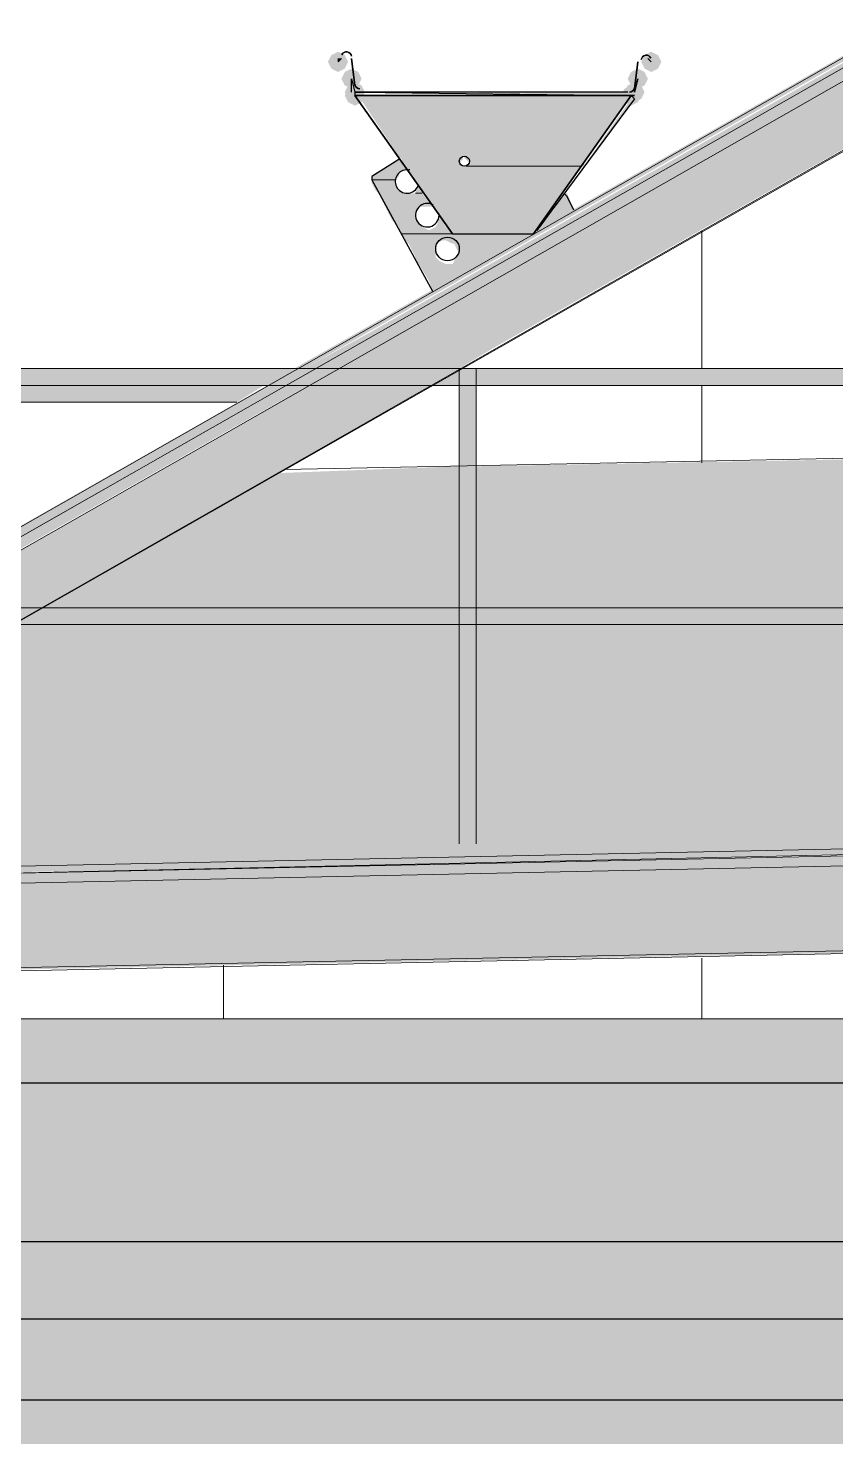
# Model space of a CAD drawing. Header units: millimetres. Extents: x -11345 to 411485, y -9810 to 73012.
# Drawn here: x 353443 to 354458, y 43942 to 45711 of the extents above; entities that cross this region are included whole.
import ezdxf

# ---------------------------------------------------------------- set-up
doc = ezdxf.new("R2010")
doc.units = ezdxf.units.MM
for name, color, linetype, true_color in [('PDF _Антураж', 7, 'Continuous', 0xb7c0ca), ('PDF _Крыша', 9, 'Continuous', 0x808080), ('PDF _Обобщенные модели', 7, 'Continuous', 0xb5bcbf), ('PDF _Ограждение', 7, 'Continuous', 0x7f7f7f), ('PDF _Стены штриховка поверхности', 7, 'Continuous', 0xcacbcc)]:
    doc.layers.add(name, color=color, linetype=linetype, true_color=true_color)
doc.layers.add('PDF _Крыша штриховка', color=7, linetype='Continuous')
doc.layers.add('PDF _Линии', color=7, linetype='Continuous')

msp = doc.modelspace()

# ---------------------------------------------------------------- hatches: boundary and pattern name
at = {"layer": 'PDF _Антураж', "transparency": 33554687}
h = msp.add_hatch(color=256, dxfattribs=at)
h.paths.add_polyline_path([(352523.9372, 44708.13271), (352583.19974, 44602.30675), (352583.19974, 44598.07371), (352587.43278, 44598.07371), (352587.43278, 44602.30675), (352528.17024, 44708.13271), (352536.63632, 44695.4336), (352583.19974, 44610.77283), (352587.43278, 44602.30675), (352595.89885, 44610.77283), (352595.89885, 44598.07371), (352604.36493, 44602.30675), (352612.83101, 44585.3746), (352727.12304, 44568.44245), (352727.12304, 44564.20941), (352722.89, 44564.20941), (352828.71596, 44547.27725), (352744.0552, 44559.97637), (352722.89, 44564.20941), (352718.65697, 44559.97637), (352799.08469, 44547.27725), (352816.01685, 44543.04422), (352841.41508, 44538.81118), (352845.64812, 44543.04422), (352875.27938, 44475.3156), (352879.51242, 44466.84953), (352900.67761, 44428.75218), (352909.14369, 44411.82003), (352913.37673, 44403.35395), (352917.60977, 44411.82003), (352917.60977, 44441.4513), (352913.37673, 44458.38345), (352909.14369, 44466.84953), (352904.91065, 44475.3156), (352921.84281, 44475.3156), (352921.84281, 44458.38345), (352943.008, 44416.05307), (352943.008, 44411.82003), (352972.63927, 44382.18876), (352989.57142, 44373.72268), (353027.66877, 44373.72268), (353040.36788, 44382.18876), (353069.99915, 44411.82003), (353069.99915, 44416.05307), (353091.16434, 44458.38345), (353095.39738, 44466.84953), (353095.39738, 44475.3156), (353116.56257, 44475.3156), (353108.09649, 44449.91737), (353103.86346, 44441.4513), (353103.86346, 44407.58699), (353108.09649, 44411.82003), (353116.56257, 44428.75218), (353125.02865, 44449.91737), (353133.49472, 44462.61649), (353137.72776, 44475.3156), (353167.35903, 44530.3451), (353171.59207, 44530.3451), (353171.59207, 44521.87902), (353188.52422, 44521.87902), (353285.8841, 44526.11206), (356680.78086, 44593.84068), (356680.78086, 44598.07371), (356617.28528, 44593.84068), (356566.48882, 44593.84068), (355302.97462, 44568.63341), (356680.78086, 44598.07371), (356680.78086, 44703.89967), (355872.27054, 44686.96752), (354791.99915, 44664.95572), (356680.78086, 44703.89967), (356680.78086, 44720.83183), (356096.62157, 44708.13271), (356045.82511, 44703.89967), (353171.59207, 44644.63714), (353235.08764, 44648.87017), (353561.0316, 44653.10321), (356680.78086, 44720.83183), (356680.78086, 45216.09731), (356621.51832, 45216.09731), (356409.86641, 45211.86427), (356409.86641, 44720.89695), (356405.63337, 44720.83183), (356392.93425, 44720.83183), (356392.93425, 44962.11501), (355211.91655, 44962.11501), (355211.91655, 44697.39791), (355194.9844, 44697.03032), (355194.9844, 44962.11501), (354005.50062, 44962.11501), (354005.50062, 44686.96752), (353984.33543, 44686.96752), (353984.33543, 44962.11501), (353425.57437, 44962.11501), (352943.008, 44686.96752), (352921.84281, 44674.2684), (352863.89966, 44645.29683), (352849.88115, 44674.2684), (352845.64812, 44674.2684), (352824.48292, 44678.50144), (352741.0316, 44692.41), (352744.0552, 44695.4336), (352769.45343, 44708.13271), (352760.98735, 44716.59879), (352705.95785, 44818.19171), (352528.17024, 44716.59879), (352523.9372, 44712.36575), (352511.23809, 44708.13271), (352511.23809, 44699.66663), (352515.47113, 44695.4336), (352515.47113, 44691.20056), (352523.9372, 44695.4336), (352528.17024, 44699.66663), (352523.9372, 44699.66663)])
h.paths.add_polyline_path([(352727.12304, 44695.4336), (352731.35608, 44694.02258), (352646.69531, 44708.13271), (352636.34789, 44710.01406), (352655.16139, 44708.13271)], flags=0)
h.paths.add_polyline_path([(352626.85295, 44689.87773), (352752.52127, 44670.03537), (352760.98735, 44665.80233)], flags=0)
h.paths.add_polyline_path([(352972.63927, 44509.17991), (352976.87231, 44509.17991), (352983.92737, 44507.7689)], flags=0)
h.paths.add_polyline_path([(352959.94015, 44513.41295), (352943.008, 44517.64599), (352947.24104, 44517.64599)], flags=0)
h.paths.add_polyline_path([(352930.30888, 44526.11206), (352921.84281, 44530.3451), (352913.37673, 44543.04422), (352926.07584, 44530.3451)], flags=0)
h.paths.add_polyline_path([(353103.86346, 44543.04422), (353150.42688, 44644.63714), (353167.35903, 44674.2684)], flags=0)
h.paths.add_polyline_path([(353054.88115, 44511.59879), (353069.99915, 44517.64599), (353074.23219, 44517.64599), (353091.16434, 44526.11206), (353095.39738, 44530.3451), (353108.09649, 44543.04422), (353095.39738, 44526.11206), (353065.76611, 44513.41295)], flags=0)
for points in [[(355194.9844, 44983.2802), (355194.9844, 45186.46604), (354919.83691, 45177.99997), (354005.50062, 45161.06781), (354005.50062, 44983.2802)], [(353984.33543, 44983.2802), (353984.33543, 45161.06781), (353759.9844, 45152.60174), (353459.43868, 44983.2802)]]:
    msp.add_hatch(color=256, dxfattribs=at).paths.add_polyline_path(points)
at = {"layer": 'PDF _Крыша', "transparency": 33554559}
msp.add_hatch(color=256, dxfattribs=at).paths.add_polyline_path([(356680.78086, 44466.84953), (353133.49472, 44466.84953), (353103.86346, 44407.58699), (353108.09649, 44403.35395), (353108.09649, 44399.12091), (353103.86346, 44386.4218), (356680.78086, 44386.4218)])
at = {"layer": 'PDF _Линии', "transparency": 33554559}
for points in [[(353844.64517, 45669.03242), (353840.41213, 45677.49849), (353831.94605, 45681.73153), (353823.47997, 45677.49849), (353819.24694, 45669.03242), (353823.47997, 45660.56634), (353831.94605, 45656.3333), (353840.41213, 45660.56634)], [(354238.31773, 45669.03242), (354234.08469, 45677.49849), (354225.61862, 45681.73153), (354217.15254, 45677.49849), (354212.9195, 45669.03242), (354217.15254, 45660.56634), (354225.61862, 45656.3333), (354234.08469, 45660.56634)], [(353861.57732, 45647.86722), (353857.34428, 45656.3333), (353848.8782, 45660.56634), (353840.41213, 45656.3333), (353836.17909, 45647.86722), (353840.41213, 45639.40115), (353848.8782, 45635.16811), (353857.34428, 45639.40115)], [(354221.38558, 45647.86722), (354217.15254, 45656.3333), (354208.68646, 45660.56634), (354200.22039, 45656.3333), (354195.98735, 45647.86722), (354200.22039, 45639.40115), (354208.68646, 45635.16811), (354217.15254, 45639.40115)], [(353865.81036, 45630.93507), (353861.57732, 45639.40115), (353853.11124, 45643.63419), (353844.64517, 45639.40115), (353840.41213, 45630.93507), (353844.64517, 45622.46899), (353853.11124, 45618.23596), (353861.57732, 45622.46899)], [(353865.81036, 45630.93507), (353861.57732, 45639.40115), (353853.11124, 45643.63419), (353844.64517, 45639.40115), (353840.41213, 45630.93507), (353844.64517, 45622.46899), (353853.11124, 45618.23596), (353861.57732, 45622.46899)], [(353865.81036, 45630.93507), (353861.57732, 45639.40115), (353853.11124, 45643.63419), (353844.64517, 45639.40115), (353840.41213, 45630.93507), (353844.64517, 45622.46899), (353853.11124, 45618.23596), (353861.57732, 45622.46899)], [(353865.81036, 45630.93507), (353861.57732, 45639.40115), (353853.11124, 45643.63419), (353844.64517, 45639.40115), (353840.41213, 45630.93507), (353844.64517, 45622.46899), (353853.11124, 45618.23596), (353861.57732, 45622.46899)], [(353865.81036, 45630.93507), (353861.57732, 45639.40115), (353853.11124, 45643.63419), (353844.64517, 45639.40115), (353840.41213, 45630.93507), (353844.64517, 45622.46899), (353853.11124, 45618.23596), (353861.57732, 45622.46899)], [(353865.81036, 45630.93507), (353861.57732, 45639.40115), (353853.11124, 45643.63419), (353844.64517, 45639.40115), (353840.41213, 45630.93507), (353844.64517, 45622.46899), (353853.11124, 45618.23596), (353861.57732, 45622.46899)], [(353865.81036, 45630.93507), (353861.57732, 45639.40115), (353853.11124, 45643.63419), (353844.64517, 45639.40115), (353840.41213, 45630.93507), (353844.64517, 45622.46899), (353853.11124, 45618.23596), (353861.57732, 45622.46899)], [(353865.81036, 45626.70203), (353861.57732, 45635.16811), (353853.11124, 45639.40115), (353844.64517, 45635.16811), (353840.41213, 45626.70203), (353844.64517, 45618.23596), (353853.11124, 45614.00292), (353861.57732, 45618.23596)], [(354212.9195, 45626.70203), (354208.68646, 45635.16811), (354200.22039, 45639.40115), (354191.75431, 45635.16811), (354187.52127, 45626.70203), (354191.75431, 45618.23596), (354200.22039, 45614.00292), (354208.68646, 45618.23596)], [(354217.15254, 45630.93507), (354212.9195, 45639.40115), (354204.45343, 45643.63419), (354195.98735, 45639.40115), (354191.75431, 45630.93507), (354195.98735, 45622.46899), (354204.45343, 45618.23596), (354212.9195, 45622.46899)], [(354217.15254, 45630.93507), (354212.9195, 45639.40115), (354204.45343, 45643.63419), (354195.98735, 45639.40115), (354191.75431, 45630.93507), (354195.98735, 45622.46899), (354204.45343, 45618.23596), (354212.9195, 45622.46899)], [(354217.15254, 45630.93507), (354212.9195, 45639.40115), (354204.45343, 45643.63419), (354195.98735, 45639.40115), (354191.75431, 45630.93507), (354195.98735, 45622.46899), (354204.45343, 45618.23596), (354212.9195, 45622.46899)], [(354217.15254, 45630.93507), (354212.9195, 45639.40115), (354204.45343, 45643.63419), (354195.98735, 45639.40115), (354191.75431, 45630.93507), (354195.98735, 45622.46899), (354204.45343, 45618.23596), (354212.9195, 45622.46899)], [(354217.15254, 45630.93507), (354212.9195, 45639.40115), (354204.45343, 45643.63419), (354195.98735, 45639.40115), (354191.75431, 45630.93507), (354195.98735, 45622.46899), (354204.45343, 45618.23596), (354212.9195, 45622.46899)], [(354217.15254, 45630.93507), (354212.9195, 45639.40115), (354204.45343, 45643.63419), (354195.98735, 45639.40115), (354191.75431, 45630.93507), (354195.98735, 45622.46899), (354204.45343, 45618.23596), (354212.9195, 45622.46899)], [(353988.56847, 45453.14746), (353984.33543, 45461.61354), (353975.86936, 45465.84658), (353967.40328, 45461.61354), (353963.17024, 45453.14746), (353967.40328, 45444.68138), (353975.86936, 45440.44835), (353984.33543, 45444.68138)], [(353988.56847, 45453.14746), (353984.33543, 45461.61354), (353975.86936, 45465.84658), (353967.40328, 45461.61354), (353963.17024, 45453.14746), (353967.40328, 45444.68138), (353975.86936, 45440.44835), (353984.33543, 45444.68138)]]:
    msp.add_hatch(color=256, dxfattribs=at).paths.add_polyline_path(points)
at = {"layer": 'PDF _Обобщенные модели', "true_color": 0x7f7f7f, "transparency": 33554559}
msp.add_hatch(color=8, dxfattribs=at).paths.add_polyline_path([(353831.94605, 45673.26545), (353831.94605, 45669.03242), (353836.17909, 45673.26545)])
h = msp.add_hatch(color=8, dxfattribs=at)
h.paths.add_polyline_path([(353848.8782, 45630.93507), (353853.11124, 45630.93507), (353848.8782, 45635.16811)])
h.paths.add_polyline_path([(353848.8782, 45639.40115), (353853.11124, 45639.40115), (353848.8782, 45656.3333)])
h = msp.add_hatch(color=8, dxfattribs=at)
h.paths.add_polyline_path([(353971.63632, 45393.88492), (354009.73366, 45415.05012), (354013.9667, 45415.05012), (354022.43278, 45423.51619), (354035.13189, 45427.74923), (354060.53012, 45444.68138), (354064.76316, 45444.68138), (354077.46228, 45453.14746), (354136.72481, 45537.80823), (354140.45985, 45537.80823), (354116.55563, 45503.94392), (354115.55962, 45503.94392), (354109.91557, 45494.53717), (354098.62747, 45478.54569), (354107.82972, 45491.06076), (354102.86051, 45482.77873), (354085.92835, 45461.61354), (354085.92835, 45457.3805), (354094.39443, 45461.61354), (354128.25874, 45482.77873), (354119.79266, 45503.94392), (354117.30264, 45503.94392), (354204.45343, 45622.46899), (354200.22039, 45626.70203), (354200.22039, 45622.46899), (354140.95785, 45538.51373), (354140.95785, 45542.04127), (354145.19089, 45546.2743), (354145.19089, 45550.50734), (354200.22039, 45626.70203), (354195.98735, 45626.70203), (354195.98735, 45630.93507), (353971.63632, 45630.93507), (354166.35608, 45626.70203), (353857.34428, 45626.70203), (353908.14074, 45550.50734), (353912.37378, 45546.2743), (353912.37378, 45542.04127), (353908.14074, 45546.2743), (353886.97555, 45533.57519), (353878.50947, 45529.34215), (353874.27643, 45525.10911), (353874.27643, 45516.64304), (353878.50947, 45508.17696), (353882.74251, 45503.94392), (353891.20859, 45487.01177), (353899.67466, 45470.07961), (353903.9077, 45465.84658), (353908.14074, 45461.61354), (353908.14074, 45457.3805), (353912.37378, 45453.14746), (353916.60682, 45444.68138), (353920.83986, 45440.44835), (353925.07289, 45431.98227), (353929.30593, 45423.51619), (353929.30593, 45419.28315), (353933.53897, 45415.05012), (353946.23809, 45393.88492), (353950.47113, 45381.18581)])
h.paths.add_polyline_path([(353992.80151, 45537.80823), (353988.56847, 45537.80823), (353984.33543, 45542.04127), (353988.56847, 45546.2743), (353988.56847, 45550.50734), (353992.80151, 45546.2743), (353997.03455, 45542.04127)], flags=0)
h.paths.add_polyline_path([(353929.30593, 45503.94392), (353912.37378, 45503.94392), (353908.14074, 45508.17696), (353903.9077, 45516.64304), (353903.9077, 45520.87607), (353908.14074, 45525.10911), (353908.14074, 45529.34215), (353916.60682, 45533.57519), (353919.56995, 45533.57519), (353936.361, 45509.58797), (353933.53897, 45512.41), (353929.30593, 45508.17696)], flags=0)
h.paths.add_polyline_path([(353946.23809, 45457.3805), (353937.77201, 45461.61354), (353929.30593, 45470.07961), (353929.30593, 45478.54569), (353933.53897, 45487.01177), (353950.47113, 45487.01177), (353937.77201, 45503.94392), (353937.77201, 45507.57224), (353958.9372, 45477.33625), (353958.9372, 45470.07961), (353954.70416, 45461.61354)], flags=0)
h.paths.add_polyline_path([(353975.86936, 45453.14746), (353971.63632, 45457.3805), (353967.40328, 45461.61354), (353961.05372, 45474.31265)], flags=0)
h.paths.add_polyline_path([(353967.40328, 45415.05012), (353958.9372, 45419.28315), (353954.70416, 45423.51619), (353954.70416, 45440.44835), (353963.17024, 45444.68138), (353975.86936, 45444.68138), (353984.33543, 45427.74923), (353980.10239, 45423.51619), (353975.86936, 45415.05012)], flags=0)
at = {"layer": 'PDF _Ограждение', "true_color": 0xb5bcbf, "transparency": 33554559}
h = msp.add_hatch(color=9, dxfattribs=at)
h.paths.add_polyline_path([(357730.57437, 47417.27725), (357739.04045, 47425.74333), (357590.8841, 47425.74333), (357590.8841, 47442.67548), (357569.71891, 47434.20941), (353874.27643, 45330.38935), (353789.61567, 45283.82593), (353984.33543, 45283.82593), (354026.66582, 45309.22416), (357726.34133, 47413.04422), (357671.31183, 47417.27725)])
h.paths.add_polyline_path([(357573.95195, 47413.04422), (354966.25115, 45930.17545), (357573.95195, 47416.09505)], flags=0)
h.paths.add_polyline_path([(357581.04395, 47420.13622), (357578.18499, 47417.27725), (357576.02664, 47417.27725)], flags=0)
h.paths.add_polyline_path([(357544.32068, 47429.97637), (353776.91655, 45283.82593), (353789.61567, 45283.82593), (357557.0198, 47429.97637), (357569.71891, 47434.20941)])
at = {"layer": 'PDF _Ограждение', "true_color": 0xa0a8af, "transparency": 33554559}
h = msp.add_hatch(color=253, dxfattribs=at)
h.paths.add_polyline_path([(352968.40623, 45029.84363), (352968.40623, 44974.81413), (352981.10534, 44974.81413), (352981.10534, 44940.94982), (353180.05815, 44940.94982), (353213.92245, 44962.11501), (353984.33543, 44962.11501), (353984.33543, 44686.96752), (354005.50062, 44686.96752), (354005.50062, 44962.11501), (355194.9844, 44962.11501), (355194.9844, 44695.4336), (355211.91655, 44695.4336), (355211.91655, 44962.11501), (356392.93425, 44962.11501), (356392.93425, 44720.83183), (356409.86641, 44720.83183), (356409.86641, 45283.82593), (352989.57142, 45283.82593), (352989.57142, 45360.02062), (352938.77496, 45360.02062), (352930.30888, 45355.78758), (352921.84281, 45351.55454), (352921.84281, 45347.3215), (352913.37673, 45338.85543), (352913.37673, 45330.38935), (352909.14369, 45321.92327), (352909.14369, 45309.22416), (352913.37673, 45313.4572), (352909.14369, 45304.99112), (352909.14369, 44754.69613), (352930.30888, 44754.69613), (352930.30888, 45029.84363)])
h.paths.add_polyline_path([(352989.57142, 44983.2802), (352989.57142, 45059.47489), (352930.30888, 45059.47489), (352930.30888, 45313.4572), (352934.54192, 45317.69023), (352934.54192, 45321.92327), (352938.77496, 45326.15631), (352947.24104, 45330.38935), (352968.40623, 45330.38935), (352968.40623, 45275.35985), (352981.10534, 45275.35985), (352981.10534, 45241.49554), (353704.9549, 45241.49554), (353738.81921, 45262.66073), (353984.33543, 45262.66073), (353984.33543, 44983.2802)], flags=0)
h.paths.add_polyline_path([(356392.93425, 45262.66073), (356392.93425, 44983.2802), (355211.91655, 44983.2802), (355211.91655, 45262.66073)], flags=0)
h.paths.add_polyline_path([(352926.07584, 45340.97194), (352926.07584, 45343.08846), (352930.30888, 45343.08846)], flags=0)
h.paths.add_polyline_path([(355194.9844, 44983.2802), (354005.50062, 44983.2802), (354005.50062, 45262.66073), (355194.9844, 45262.66073)], flags=0)
at = {"layer": 'PDF _Ограждение', "true_color": 0xb5bcbf, "transparency": 33554559}
h = msp.add_hatch(color=9, dxfattribs=at)
h.paths.add_polyline_path([(353582.19679, 45139.90262), (353302.81626, 44983.2802), (353459.43868, 44983.2802), (353950.47113, 45262.66073), (353793.84871, 45262.66073)])
h.paths.add_polyline_path([(353277.41803, 44983.2802), (353594.8959, 45165.30085), (353768.45048, 45262.66073), (353743.05225, 45262.66073), (353252.0198, 44983.2802)])
h.paths.add_polyline_path([(353793.84871, 45262.66073), (353768.45048, 45262.66073), (353277.41803, 44983.2802), (353302.81626, 44983.2802)])
at = {"layer": 'PDF _Стены штриховка поверхности', "true_color": 0xfbfbf4, "transparency": 33554687}
msp.add_hatch(color=7, dxfattribs=at).paths.add_polyline_path([(353061.53307, 44238.26545), (353061.53307, 41355.56634), (356680.78086, 41355.56634), (356680.78086, 44386.4218), (353103.86346, 44386.4218), (353057.30003, 44289.06191)])

# ---------------------------------------------------------------- linework, layer by layer
at = {"layer": 'PDF _Антураж', "color": 7, "lineweight": 18, "ltscale": 11.897969}
msp.add_lwpolyline([(377041.69531, 45275.35985), (377045.92835, 45321.92327), (368287.77201, 45139.90262), (360647.13779, 45296.52504), (353764.21744, 45156.83478)], dxfattribs=at)
at = {"layer": 'PDF _Антураж', "color": 7, "lineweight": 18, "ltscale": 35.101398}
msp.add_lwpolyline([(360647.13779, 44801.25955), (353171.59207, 44644.63714), (360647.13779, 44809.72563), (353171.59207, 44653.10321), (353171.59207, 44644.63714)], dxfattribs=at)
at = {"layer": 'PDF _Антураж', "color": 7, "lineweight": 18, "ltscale": 35.100504}
msp.add_lwpolyline([(360647.13779, 44788.56044), (353171.59207, 44631.93802), (353171.59207, 44636.17106)], dxfattribs=at)
msp.add_lwpolyline([(353171.59207, 44521.87902), (353171.59207, 44526.11206), (360647.13779, 44678.50144)], close=True, dxfattribs=at)
at = {"layer": 'PDF _Крыша', "color": 7, "lineweight": 9, "ltscale": 107.268977}
msp.add_lwpolyline([(352388.47997, 44466.84953), (375064.86641, 44466.84953)], dxfattribs=at)
at = {"layer": 'PDF _Крыша штриховка', "lineweight": 9}
for points in [[(354289.11419, 45283.82593), (354289.11419, 45457.3805)], [(354289.11419, 45165.30085), (354289.11419, 45262.66073)], [(354289.11419, 44466.84953), (354289.11419, 44543.04422)], [(353688.02275, 44466.84953), (353688.02275, 44534.57814)]]:
    msp.add_lwpolyline(points, dxfattribs=at)
at = {"layer": 'PDF _Линии', "lineweight": 30}
for points in [[(353831.94605, 45673.26545), (353831.94605, 45669.03242), (353836.17909, 45673.26545)], [(353848.8782, 45630.93507), (353848.8782, 45647.86722), (353853.11124, 45630.93507), (353857.34428, 45630.93507), (353853.11124, 45630.93507), (353853.11124, 45626.70203)], [(353853.11124, 45630.93507), (353853.11124, 45630.93507)], [(353853.11124, 45630.93507), (353853.11124, 45630.93507)], [(353853.11124, 45630.93507), (353853.11124, 45630.93507)], [(353853.11124, 45630.93507), (353853.11124, 45630.93507)], [(353853.11124, 45630.93507), (353853.11124, 45630.93507)], [(353853.11124, 45630.93507), (353853.11124, 45630.93507)], [(353975.86936, 45453.14746), (353853.11124, 45626.70203), (353975.86936, 45453.14746), (353853.11124, 45626.70203), (354200.22039, 45626.70203), (354195.98735, 45626.70203), (354204.45343, 45626.70203), (354200.22039, 45626.70203), (354077.46228, 45453.14746), (354200.22039, 45626.70203), (354204.45343, 45622.46899), (354081.69531, 45457.3805)], [(354195.98735, 45630.93507), (353857.34428, 45630.93507), (354195.98735, 45626.70203)], [(354204.45343, 45630.93507), (354204.45343, 45630.93507)], [(354204.45343, 45630.93507), (354204.45343, 45630.93507)], [(354204.45343, 45630.93507), (354204.45343, 45630.93507)], [(354204.45343, 45630.93507), (354204.45343, 45630.93507)], [(354204.45343, 45630.93507), (354204.45343, 45630.93507)], [(353908.14074, 45546.2743), (353874.27643, 45525.10911), (353874.27643, 45520.87607), (353950.47113, 45381.18581)], [(354128.25874, 45482.77873), (354119.79266, 45499.71088), (354115.55962, 45503.94392)]]:
    msp.add_lwpolyline(points, dxfattribs=at)
for points in [[(353848.84514, 45676.01032, 0.7671267898), (353836.75149, 45678.00788, -0.7671267898)], [(354225.08535, 45673.69951, 0.7671024015), (354212.95688, 45671.8448, -0.7671024015)], [(353853.14432, 45640.88933, 0.3841698954), (353859.4236, 45635.16811, -0.3841698954)], [(354198.06666, 45630.93507, 0.3836330422), (354204.41622, 45636.58601, -0.3836330422)]]:
    msp.add_lwpolyline(points, format="xyb", close=True, dxfattribs=at)
for points in [[(353853.11124, 45639.40115), (353848.8782, 45673.26545)], [(354208.68646, 45669.03242), (354204.45343, 45635.16811)], [(354221.38558, 45673.26545), (354225.61862, 45669.03242)], [(354204.45343, 45630.93507), (354208.68646, 45647.86722)], [(354200.22039, 45626.70203), (353853.11124, 45626.70203), (353975.86936, 45453.14746), (354077.46228, 45453.14746)]]:
    msp.add_lwpolyline(points, close=True, dxfattribs=at)
msp.add_lwpolyline([(353919.04164, 45533.57105, 0.5567627295), (353905.31798, 45512.4543, 0.6682413511), (353932.65279, 45513.73152)], format="xyb", dxfattribs=at)
at = {"layer": 'PDF _Линии', "lineweight": 30, "ltscale": 107.692296}
msp.add_lwpolyline([(352917.60977, 44386.4218), (352388.47997, 44386.4218), (375086.0316, 44386.4218)], dxfattribs=at)
at = {"layer": 'PDF _Линии', "lineweight": 30, "ltscale": 108.073283}
for points in [[(352511.23809, 44187.46899), (375115.66287, 44187.46899)], [(352532.40328, 44090.10911), (375162.22629, 44090.10911)], [(352549.33543, 43988.51619), (375259.58617, 43988.51619)]]:
    msp.add_lwpolyline(points, dxfattribs=at)
at = {"layer": 'PDF _Линии', "lineweight": 30}
for centre, radius in [((353990.68598, 45544.15678), 6.34867), ((353969.5211, 45434.10239), 14.81155)]:
    msp.add_circle(centre, radius, dxfattribs=at)
for centre, radius, start, end in [((353842.53042, 45675.38722), 6.34538, 5.63531381, 155.60643243), ((353842.53042, 45675.38722), 6.34538, 5.63531381, 155.60643243), ((353842.53042, 45675.38722), 6.34538, 5.63531381, 155.60643243), ((353842.53042, 45675.38722), 6.34538, 5.63531381, 155.60643243), ((354219.26988, 45671.14541), 6.35163, 23.71062241, 173.67822229), ((354219.26988, 45671.14541), 6.35163, 23.71062241, 173.67822229), ((354219.26988, 45671.14541), 6.35163, 23.71062241, 173.67822229), ((354219.26988, 45671.14541), 6.35163, 23.71062241, 173.67822229), ((353859.45758, 45641.51191), 6.34389, 185.63197888, 269.69306814), ((353859.45742, 45641.51037), 6.34358, 185.61835932, 268.83569305), ((353859.45758, 45641.51191), 6.34389, 185.63197888, 269.69306814), ((353859.45742, 45641.51037), 6.34358, 185.61835932, 268.83569305), ((354198.1009, 45637.28935), 6.35437, 269.69132376, 353.64517945), ((354198.1009, 45637.28935), 6.35437, 269.69132376, 353.64517945), ((354198.10461, 45637.28501), 6.3502, 270.5154847, 353.68033416), ((354198.10461, 45637.28501), 6.3502, 270.5154847, 353.68033416), ((353918.71472, 45518.59853), 14.97591, 77.14380225, 82.89514389), ((353944.11947, 45476.43437), 14.81094, 59.33159277, 10.02666749)]:
    msp.add_arc(centre, radius, start, end, dxfattribs=at)
at = {"layer": 'PDF _Обобщенные модели', "color": 8, "lineweight": 0, "true_color": 0x7f7f7f}
for points in [[(353831.94605, 45669.03242), (353831.94605, 45669.03242), (353831.94605, 45669.03242)], [(353831.94605, 45669.03242), (353831.94605, 45669.03242), (353831.94605, 45669.03242)], [(353831.94605, 45669.03242), (353831.94605, 45669.03242), (353831.94605, 45669.03242)], [(353848.8782, 45673.26545), (353848.8782, 45673.26545), (353848.8782, 45673.26545)], [(353848.8782, 45673.26545), (353848.8782, 45673.26545), (353848.8782, 45673.26545)], [(354221.38558, 45673.26545), (354221.38558, 45673.26545), (354221.38558, 45673.26545)], [(354221.38558, 45673.26545), (354221.38558, 45673.26545), (354221.38558, 45673.26545)], [(354225.61862, 45669.03242), (354225.61862, 45669.03242), (354225.61862, 45669.03242)], [(354225.61862, 45669.03242), (354225.61862, 45669.03242), (354225.61862, 45669.03242)], [(354225.61862, 45669.03242), (354225.61862, 45669.03242), (354225.61862, 45669.03242)], [(354204.45343, 45635.16811), (354204.45343, 45635.16811), (354204.45343, 45635.16811)], [(353853.11124, 45630.93507), (353853.11124, 45630.93507), (353853.11124, 45630.93507)], [(353853.11124, 45630.93507), (353853.11124, 45630.93507), (353853.11124, 45630.93507)], [(353853.11124, 45630.93507), (353853.11124, 45630.93507), (353853.11124, 45630.93507)], [(353853.11124, 45630.93507), (353853.11124, 45630.93507), (353853.11124, 45630.93507)], [(353853.11124, 45630.93507), (353853.11124, 45630.93507), (353853.11124, 45630.93507)], [(353853.11124, 45630.93507), (353853.11124, 45630.93507), (353853.11124, 45630.93507)], [(353853.11124, 45630.93507), (353853.11124, 45630.93507), (353853.11124, 45630.93507)], [(353853.11124, 45630.93507), (353853.11124, 45630.93507), (353853.11124, 45630.93507)], [(354200.22039, 45626.70203), (353853.11124, 45626.70203), (354200.22039, 45626.70203)], [(354204.45343, 45626.70203), (354200.22039, 45626.70203), (354204.45343, 45626.70203)], [(354204.45343, 45630.93507), (354204.45343, 45630.93507), (354204.45343, 45630.93507)], [(354136.72481, 45537.80823), (353992.80151, 45537.80823), (354136.72481, 45537.80823)], [(353903.9077, 45520.87607), (353874.27643, 45520.87607), (353903.9077, 45520.87607)], [(353937.77201, 45503.94392), (353929.30593, 45503.94392), (353937.77201, 45503.94392)], [(353950.47113, 45487.01177), (353950.47113, 45487.01177), (353950.47113, 45487.01177)], [(353975.86936, 45453.14746), (353912.37378, 45453.14746), (353975.86936, 45453.14746)], [(353975.86936, 45453.14746), (353975.86936, 45453.14746), (353975.86936, 45453.14746)], [(353975.86936, 45453.14746), (353975.86936, 45453.14746), (353975.86936, 45453.14746)], [(353975.86936, 45453.14746), (353975.86936, 45453.14746), (353975.86936, 45453.14746)], [(353975.86936, 45453.14746), (353975.86936, 45453.14746), (353975.86936, 45453.14746)], [(353975.86936, 45453.14746), (353975.86936, 45453.14746), (353975.86936, 45453.14746)], [(353975.86936, 45453.14746), (353975.86936, 45453.14746), (353975.86936, 45453.14746)], [(354026.66582, 45453.14746), (353975.86936, 45453.14746), (353975.86936, 45453.14746), (353975.86936, 45453.14746)], [(354077.46228, 45453.14746), (354077.46228, 45453.14746), (354077.46228, 45453.14746)], [(354077.46228, 45453.14746), (354077.46228, 45453.14746), (354077.46228, 45453.14746)], [(354077.46228, 45453.14746), (354077.46228, 45453.14746), (354077.46228, 45453.14746)]]:
    msp.add_lwpolyline(points, dxfattribs=at)
at = {"layer": 'PDF _Обобщенные модели', "color": 7, "lineweight": 9}
for points in [[(353848.84514, 45676.01032, 0.7671267898), (353836.75149, 45678.00788, -0.7671267898)], [(354225.08535, 45673.69951, 0.7671024015), (354212.95688, 45671.8448, -0.7671024015)], [(353859.4236, 45635.16811, -0.3841698954), (353853.14432, 45640.88933, 0.3799509142), (353859.32852, 45635.16811, -0.3799509142), (353853.14432, 45640.88933, 0.3841698954)], [(354204.41622, 45636.58601, -0.3796888713), (354198.16174, 45630.93507, 0.3796888713), (354204.41622, 45636.58601, -0.3836330422), (354198.06666, 45630.93507, 0.3836330422)]]:
    msp.add_lwpolyline(points, format="xyb", close=True, dxfattribs=at)
at = {"layer": 'PDF _Обобщенные модели', "color": 8, "lineweight": 0, "true_color": 0x7f7f7f}
for points in [[(353848.8782, 45673.26545), (353848.8782, 45673.26545), (353848.8782, 45673.26545)], [(354208.68646, 45669.03242), (354208.68646, 45669.03242), (354208.68646, 45669.03242)], [(354221.38558, 45673.26545), (354221.38558, 45673.26545), (354221.38558, 45673.26545)], [(353848.8782, 45647.86722), (353848.8782, 45647.86722), (353848.8782, 45647.86722)], [(354208.68646, 45647.86722), (354208.68646, 45647.86722), (354208.68646, 45647.86722)], [(353853.11124, 45626.70203), (353853.11124, 45626.70203), (353853.11124, 45626.70203)], [(353853.11124, 45626.70203), (353853.11124, 45626.70203), (353853.11124, 45626.70203)], [(354200.22039, 45626.70203), (354200.22039, 45626.70203), (354200.22039, 45626.70203)]]:
    msp.add_lwpolyline(points, close=True, dxfattribs=at)
at = {"layer": 'PDF _Обобщенные модели', "color": 7, "lineweight": 9}
for points in [[(353853.11124, 45630.93507), (353857.34428, 45630.93507)], [(353853.11124, 45630.93507), (353853.11124, 45630.93507)], [(353853.11124, 45630.93507), (353853.11124, 45630.93507)], [(353853.11124, 45630.93507), (353853.11124, 45630.93507)], [(353853.11124, 45630.93507), (353853.11124, 45630.93507)], [(353853.11124, 45630.93507), (353853.11124, 45630.93507)], [(353853.11124, 45630.93507), (353853.11124, 45630.93507)], [(353853.11124, 45626.70203), (353853.11124, 45626.70203)], [(354195.98735, 45626.70203), (354200.22039, 45626.70203)], [(354200.22039, 45626.70203), (354200.22039, 45626.70203)], [(354204.45343, 45630.93507), (354204.45343, 45630.93507)], [(354204.45343, 45630.93507), (354204.45343, 45630.93507)], [(354204.45343, 45630.93507), (354204.45343, 45630.93507)], [(354204.45343, 45630.93507), (354204.45343, 45630.93507)], [(354204.45343, 45630.93507), (354204.45343, 45630.93507)], [(354204.45343, 45630.93507), (354204.45343, 45630.93507)], [(354077.46228, 45453.14746), (354077.46228, 45453.14746)]]:
    msp.add_lwpolyline(points, dxfattribs=at)
for centre, radius, start, end in [((353842.53042, 45675.38722), 6.34538, 5.63531381, 155.60643243), ((353842.53042, 45675.38722), 6.34538, 5.63531381, 155.60643243), ((353842.53042, 45675.38722), 6.34538, 5.63531381, 155.60643243), ((353842.53042, 45675.38722), 6.34538, 5.63531381, 155.60643243), ((354219.26988, 45671.14541), 6.35163, 23.71062241, 173.67822229), ((354219.26988, 45671.14541), 6.35163, 23.71062241, 173.67822229), ((354219.26988, 45671.14541), 6.35163, 23.71062241, 173.67822229), ((354219.26988, 45671.14541), 6.35163, 23.71062241, 173.67822229), ((353859.45742, 45641.51037), 6.34358, 185.61835932, 268.83569305), ((353859.45758, 45641.51191), 6.34389, 185.63197888, 269.69306814), ((354198.1009, 45637.28935), 6.35437, 269.69132376, 353.64517945), ((354198.10461, 45637.28501), 6.3502, 270.5154847, 353.68033416)]:
    msp.add_arc(centre, radius, start, end, dxfattribs=at)
at = {"layer": 'PDF _Обобщенные модели', "color": 8, "true_color": 0x7f7f7f, "transparency": 33554559}
for points in [[(354208.68646, 45669.03242), (354204.45343, 45635.16811), (354204.45343, 45635.16811)], [(354204.45343, 45635.16811), (354204.45343, 45635.16811), (354208.68646, 45669.03242)], [(354221.38558, 45673.26545), (354225.61862, 45669.03242), (354225.61862, 45669.03242)], [(354225.61862, 45669.03242), (354225.61862, 45669.03242), (354221.38558, 45673.26545)], [(354208.68646, 45647.86722), (354204.45343, 45630.93507), (354204.45343, 45630.93507)], [(354204.45343, 45630.93507), (354204.45343, 45630.93507), (354208.68646, 45647.86722)]]:
    msp.add_solid(points, dxfattribs=at)
at = {"layer": 'PDF _Ограждение', "color": 7, "lineweight": 9, "ltscale": 43.606457}
msp.add_lwpolyline([(352540.86936, 44564.20941), (357590.8841, 47442.67548)], dxfattribs=at)
at = {"layer": 'PDF _Ограждение', "color": 7, "lineweight": 9, "ltscale": 43.359685}
msp.add_lwpolyline([(357544.32068, 47429.97637), (352519.70416, 44564.20941)], dxfattribs=at)
at = {"layer": 'PDF _Ограждение', "color": 7, "lineweight": 9, "ltscale": 43.265167}
msp.add_lwpolyline([(357590.8841, 47425.74333), (352540.86936, 44547.27725)], dxfattribs=at)
at = {"layer": 'PDF _Ограждение', "color": 7, "lineweight": 9, "ltscale": 43.018395}
msp.add_lwpolyline([(357739.04045, 47421.51029), (352621.29708, 44504.94687), (357739.04045, 47425.74333)], dxfattribs=at)
at = {"layer": 'PDF _Ограждение', "color": 7, "lineweight": 9, "ltscale": 11.895258}
for points in [[(356392.93425, 45283.82593), (352981.10534, 45283.82593)], [(352981.10534, 45262.66073), (356392.93425, 45262.66073)], [(356392.93425, 44983.2802), (352981.10534, 44983.2802)], [(352981.10534, 44962.11501), (356392.93425, 44962.11501)]]:
    msp.add_lwpolyline(points, dxfattribs=at)
at = {"layer": 'PDF _Ограждение', "color": 7, "lineweight": 9}
for points in [[(354005.50062, 44686.96752), (354005.50062, 45241.49554), (354005.50062, 45283.82593), (353984.33543, 45283.82593), (353984.33543, 45241.49554), (353984.33543, 44686.96752)], [(353704.9549, 45241.49554), (352981.10534, 45241.49554), (352981.10534, 45262.66073), (353738.81921, 45262.66073)]]:
    msp.add_lwpolyline(points, dxfattribs=at)

doc.saveas('drawing.dxf')
